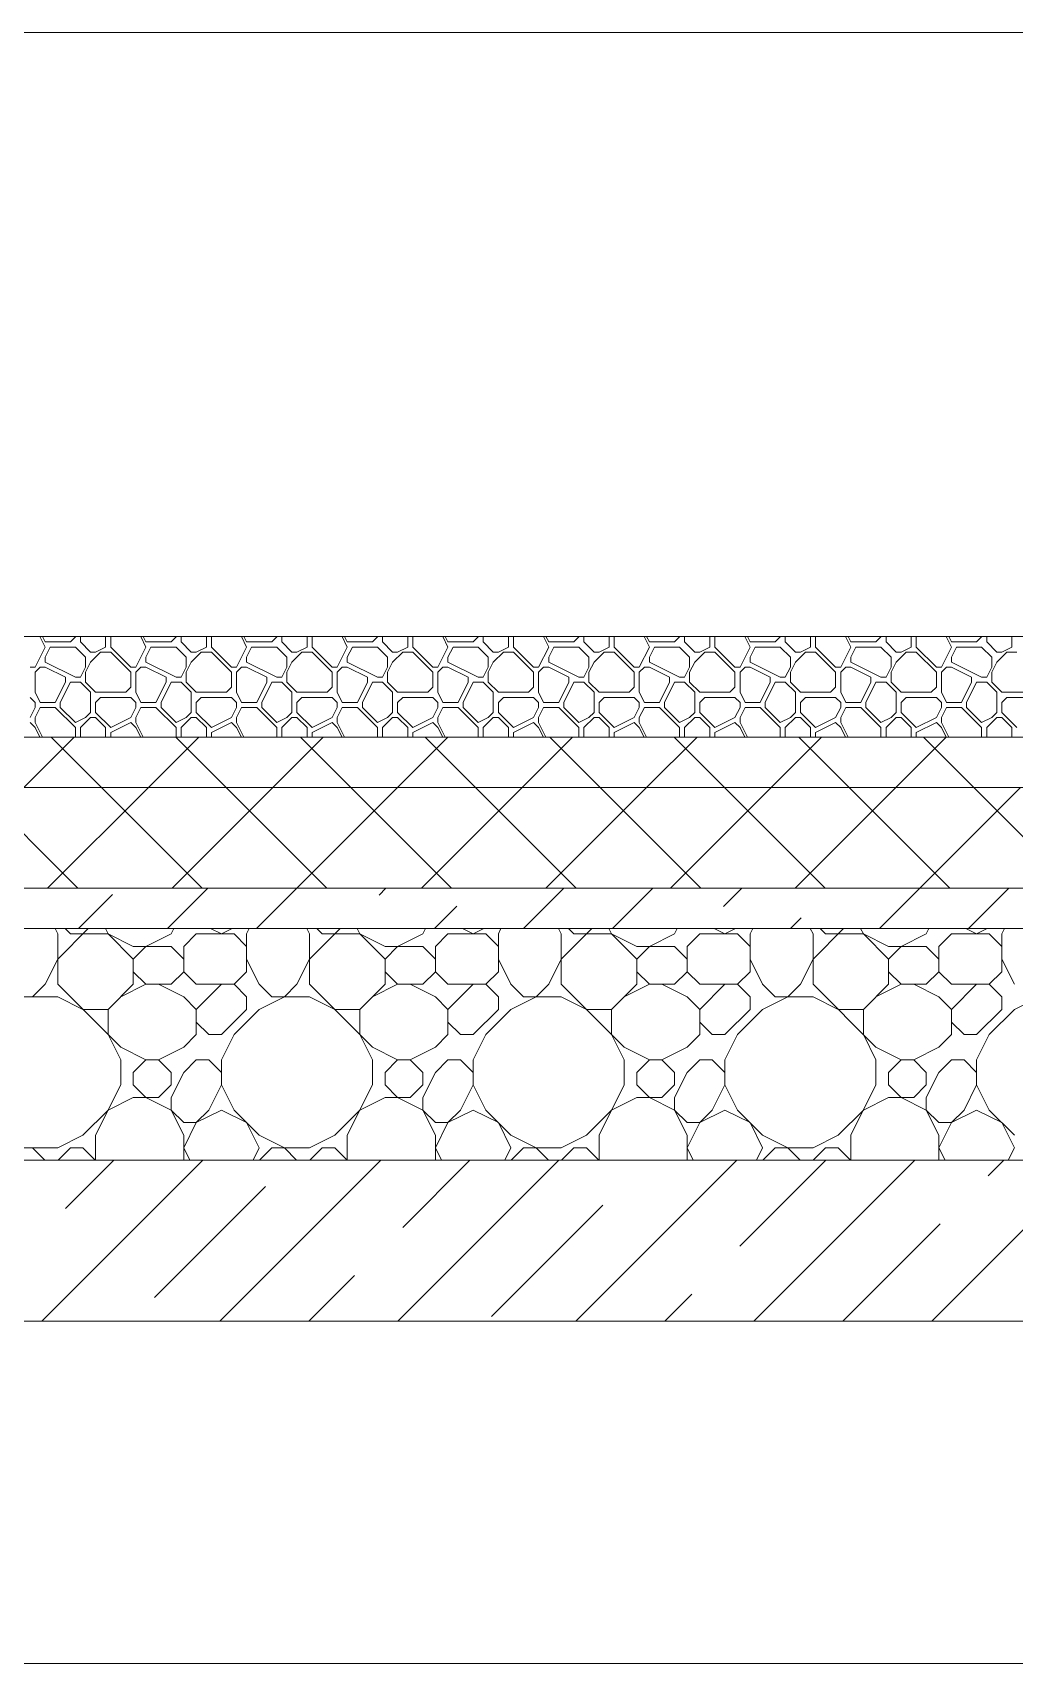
# Model space of a CAD drawing. Header units: millimetres. Extents: x 53645 to 137188, y 78097 to 135533.
# Drawn here: x 70669 to 71644, y 109260 to 110880 of the extents above; entities that cross this region are included whole.
import ezdxf

# ---------------------------------------------------------------- set-up
doc = ezdxf.new("R2010")
doc.units = ezdxf.units.MM
for name, color, linetype, lineweight in [('hatch', 7, 'Continuous', 5), ('mark', 174, 'Continuous', 15), ('Wall2', 5, 'Continuous', 5)]:
    doc.layers.add(name, color=color, linetype=linetype, lineweight=lineweight)

msp = doc.modelspace()

# ---------------------------------------------------------------- linework, layer by layer
at = {"layer": 'hatch', "color": 251, "ltscale": 100}
for points in [[(70682, 110269.6), (70676.8, 110280)], [(70682, 110274.6), (70679.3, 110280)], [(70682, 110274.6), (70707, 110274.6)], [(70707, 110274.6), (70712, 110279.6)], [(70712, 110279.6), (70712, 110280)], [(70717, 110274.6), (70717, 110280)], [(70727, 110264.6), (70717, 110274.6)], [(70742, 110269.6), (70742, 110280)], [(70747, 110269.6), (70747, 110280)], [(70782, 110269.6), (70776.8, 110280)], [(70782, 110274.6), (70779.3, 110280)], [(70782, 110274.6), (70807, 110274.6)], [(70807, 110274.6), (70812, 110279.6)], [(70812, 110279.6), (70812, 110280)], [(70817, 110274.6), (70817, 110280)], [(70827, 110264.6), (70817, 110274.6)], [(70842, 110269.6), (70842, 110280)], [(70847, 110269.6), (70847, 110280)], [(70882, 110269.6), (70876.8, 110280)], [(70882, 110274.6), (70879.3, 110280)], [(70882, 110274.6), (70907, 110274.6)], [(70907, 110274.6), (70912, 110279.6)], [(70912, 110279.6), (70912, 110280)], [(70917, 110274.6), (70917, 110280)], [(70927, 110264.6), (70917, 110274.6)], [(70942, 110269.6), (70942, 110280)], [(70947, 110269.6), (70947, 110280)], [(70982, 110269.6), (70976.8, 110280)], [(70982, 110274.6), (70979.3, 110280)], [(70982, 110274.6), (71007, 110274.6)], [(71007, 110274.6), (71012, 110279.6)], [(71012, 110279.6), (71012, 110280)], [(71017, 110274.6), (71017, 110280)], [(71027, 110264.6), (71017, 110274.6)], [(71042, 110269.6), (71042, 110280)], [(71047, 110269.6), (71047, 110280)], [(71082, 110269.6), (71076.8, 110280)], [(71082, 110274.6), (71079.3, 110280)], [(71082, 110274.6), (71107, 110274.6)], [(71107, 110274.6), (71112, 110279.6)], [(71112, 110279.6), (71112, 110280)], [(71117, 110274.6), (71117, 110280)], [(71127, 110264.6), (71117, 110274.6)], [(71142, 110269.6), (71142, 110280)], [(71147, 110269.6), (71147, 110280)], [(71182, 110269.6), (71176.8, 110280)], [(71182, 110274.6), (71179.3, 110280)], [(71182, 110274.6), (71207, 110274.6)], [(71207, 110274.6), (71212, 110279.6)], [(71212, 110279.6), (71212, 110280)], [(71217, 110274.6), (71217, 110280)], [(71227, 110264.6), (71217, 110274.6)], [(71242, 110269.6), (71242, 110280)], [(71247, 110269.6), (71247, 110280)], [(71282, 110269.6), (71276.8, 110280)], [(71282, 110274.6), (71279.3, 110280)], [(71282, 110274.6), (71307, 110274.6)], [(71307, 110274.6), (71312, 110279.6)], [(71312, 110279.6), (71312, 110280)], [(71317, 110274.6), (71317, 110280)], [(71327, 110264.6), (71317, 110274.6)], [(71342, 110269.6), (71342, 110280)], [(71347, 110269.6), (71347, 110280)], [(71382, 110269.6), (71376.8, 110280)], [(71382, 110274.6), (71379.3, 110280)], [(71382, 110274.6), (71407, 110274.6)], [(71407, 110274.6), (71412, 110279.6)], [(71412, 110279.6), (71412, 110280)], [(71417, 110274.6), (71417, 110280)], [(71427, 110264.6), (71417, 110274.6)], [(71442, 110269.6), (71442, 110280)], [(71447, 110269.6), (71447, 110280)], [(71482, 110269.6), (71476.8, 110280)], [(71482, 110274.6), (71479.3, 110280)], [(71482, 110274.6), (71507, 110274.6)], [(71507, 110274.6), (71512, 110279.6)], [(71512, 110279.6), (71512, 110280)], [(71517, 110274.6), (71517, 110280)], [(71527, 110264.6), (71517, 110274.6)], [(71542, 110269.6), (71542, 110280)], [(71547, 110269.6), (71547, 110280)], [(71582, 110269.6), (71576.8, 110280)], [(71582, 110274.6), (71579.3, 110280)], [(71582, 110274.6), (71607, 110274.6)], [(71607, 110274.6), (71612, 110279.6)], [(71612, 110279.6), (71612, 110280)], [(71617, 110274.6), (71617, 110280)], [(71627, 110264.6), (71617, 110274.6)], [(71642, 110269.6), (71642, 110280)], [(70672, 110249.6), (70682, 110269.6)], [(70682, 110259.6), (70687, 110269.6)], [(70682, 110254.6), (70682, 110259.6)], [(70687, 110269.6), (70712, 110269.6)], [(70722, 110259.6), (70712, 110269.6)], [(70722, 110249.6), (70722, 110259.6)], [(70727, 110264.6), (70732, 110264.6)], [(70727, 110254.6), (70737, 110264.6)], [(70732, 110264.6), (70742, 110269.6)], [(70737, 110264.6), (70747, 110264.6)], [(70767, 110249.6), (70747, 110269.6)], [(70767, 110244.6), (70747, 110264.6)], [(70772, 110249.6), (70782, 110269.6)], [(70782, 110259.6), (70787, 110269.6)], [(70782, 110254.6), (70782, 110259.6)], [(70787, 110269.6), (70812, 110269.6)], [(70822, 110259.6), (70812, 110269.6)], [(70822, 110249.6), (70822, 110259.6)], [(70827, 110264.6), (70832, 110264.6)], [(70827, 110254.6), (70837, 110264.6)], [(70832, 110264.6), (70842, 110269.6)], [(70837, 110264.6), (70847, 110264.6)], [(70867, 110249.6), (70847, 110269.6)], [(70867, 110244.6), (70847, 110264.6)], [(70872, 110249.6), (70882, 110269.6)], [(70882, 110259.6), (70887, 110269.6)], [(70882, 110254.6), (70882, 110259.6)], [(70887, 110269.6), (70912, 110269.6)], [(70922, 110259.6), (70912, 110269.6)], [(70922, 110249.6), (70922, 110259.6)], [(70927, 110264.6), (70932, 110264.6)], [(70927, 110254.6), (70937, 110264.6)], [(70932, 110264.6), (70942, 110269.6)], [(70937, 110264.6), (70947, 110264.6)], [(70967, 110249.6), (70947, 110269.6)], [(70967, 110244.6), (70947, 110264.6)], [(70972, 110249.6), (70982, 110269.6)], [(70982, 110259.6), (70987, 110269.6)], [(70982, 110254.6), (70982, 110259.6)], [(70987, 110269.6), (71012, 110269.6)], [(71022, 110259.6), (71012, 110269.6)], [(71022, 110249.6), (71022, 110259.6)], [(71027, 110264.6), (71032, 110264.6)], [(71027, 110254.6), (71037, 110264.6)], [(71032, 110264.6), (71042, 110269.6)], [(71037, 110264.6), (71047, 110264.6)], [(71067, 110249.6), (71047, 110269.6)], [(71067, 110244.6), (71047, 110264.6)], [(71072, 110249.6), (71082, 110269.6)], [(71082, 110259.6), (71087, 110269.6)], [(71082, 110254.6), (71082, 110259.6)], [(71087, 110269.6), (71112, 110269.6)], [(71122, 110259.6), (71112, 110269.6)], [(71122, 110249.6), (71122, 110259.6)], [(71127, 110264.6), (71132, 110264.6)], [(71127, 110254.6), (71137, 110264.6)], [(71132, 110264.6), (71142, 110269.6)], [(71137, 110264.6), (71147, 110264.6)], [(71167, 110249.6), (71147, 110269.6)], [(71167, 110244.6), (71147, 110264.6)], [(71172, 110249.6), (71182, 110269.6)], [(71182, 110259.6), (71187, 110269.6)], [(71182, 110254.6), (71182, 110259.6)], [(71187, 110269.6), (71212, 110269.6)], [(71222, 110259.6), (71212, 110269.6)], [(71222, 110249.6), (71222, 110259.6)], [(71227, 110264.6), (71232, 110264.6)], [(71227, 110254.6), (71237, 110264.6)], [(71232, 110264.6), (71242, 110269.6)], [(71237, 110264.6), (71247, 110264.6)], [(71267, 110249.6), (71247, 110269.6)], [(71267, 110244.6), (71247, 110264.6)], [(71272, 110249.6), (71282, 110269.6)], [(71282, 110259.6), (71287, 110269.6)], [(71282, 110254.6), (71282, 110259.6)], [(71287, 110269.6), (71312, 110269.6)], [(71322, 110259.6), (71312, 110269.6)], [(71322, 110249.6), (71322, 110259.6)], [(71327, 110264.6), (71332, 110264.6)], [(71327, 110254.6), (71337, 110264.6)], [(71332, 110264.6), (71342, 110269.6)], [(71337, 110264.6), (71347, 110264.6)], [(71367, 110249.6), (71347, 110269.6)], [(71367, 110244.6), (71347, 110264.6)], [(71372, 110249.6), (71382, 110269.6)], [(71382, 110259.6), (71387, 110269.6)], [(71382, 110254.6), (71382, 110259.6)], [(71387, 110269.6), (71412, 110269.6)], [(71422, 110259.6), (71412, 110269.6)], [(71422, 110249.6), (71422, 110259.6)], [(71427, 110264.6), (71432, 110264.6)], [(71427, 110254.6), (71437, 110264.6)], [(71432, 110264.6), (71442, 110269.6)], [(71437, 110264.6), (71447, 110264.6)], [(71467, 110249.6), (71447, 110269.6)], [(71467, 110244.6), (71447, 110264.6)], [(71472, 110249.6), (71482, 110269.6)], [(71482, 110259.6), (71487, 110269.6)], [(71482, 110254.6), (71482, 110259.6)], [(71487, 110269.6), (71512, 110269.6)], [(71522, 110259.6), (71512, 110269.6)], [(71522, 110249.6), (71522, 110259.6)], [(71527, 110264.6), (71532, 110264.6)], [(71527, 110254.6), (71537, 110264.6)], [(71532, 110264.6), (71542, 110269.6)], [(71537, 110264.6), (71547, 110264.6)], [(71567, 110249.6), (71547, 110269.6)], [(71567, 110244.6), (71547, 110264.6)], [(71572, 110249.6), (71582, 110269.6)], [(71582, 110259.6), (71587, 110269.6)], [(71582, 110254.6), (71582, 110259.6)], [(71587, 110269.6), (71612, 110269.6)], [(71622, 110259.6), (71612, 110269.6)], [(71622, 110249.6), (71622, 110259.6)], [(71627, 110264.6), (71632, 110264.6)], [(71627, 110254.6), (71637, 110264.6)], [(71632, 110264.6), (71642, 110269.6)], [(71637, 110264.6), (71647, 110264.6)], [(70667, 110249.6), (70672, 110249.6)], [(70672, 110244.6), (70677, 110249.6)], [(70672, 110224.6), (70672, 110244.6)], [(70677, 110249.6), (70682, 110249.6)], [(70712, 110239.6), (70682, 110254.6)], [(70702, 110239.6), (70682, 110249.6)], [(70717, 110239.6), (70722, 110249.6)], [(70717, 110239.6), (70722, 110249.6)], [(70722, 110244.6), (70727, 110254.6)], [(70722, 110234.6), (70722, 110244.6)], [(70767, 110249.6), (70772, 110249.6)], [(70767, 110229.6), (70767, 110244.6)], [(70772, 110244.6), (70777, 110249.6)], [(70772, 110224.6), (70772, 110244.6)], [(70777, 110249.6), (70782, 110249.6)], [(70812, 110239.6), (70782, 110254.6)], [(70802, 110239.6), (70782, 110249.6)], [(70817, 110239.6), (70822, 110249.6)], [(70817, 110239.6), (70822, 110249.6)], [(70822, 110244.6), (70827, 110254.6)], [(70822, 110234.6), (70822, 110244.6)], [(70867, 110249.6), (70872, 110249.6)], [(70867, 110229.6), (70867, 110244.6)], [(70872, 110244.6), (70877, 110249.6)], [(70872, 110224.6), (70872, 110244.6)], [(70877, 110249.6), (70882, 110249.6)], [(70912, 110239.6), (70882, 110254.6)], [(70902, 110239.6), (70882, 110249.6)], [(70917, 110239.6), (70922, 110249.6)], [(70917, 110239.6), (70922, 110249.6)], [(70922, 110244.6), (70927, 110254.6)], [(70922, 110234.6), (70922, 110244.6)], [(70967, 110249.6), (70972, 110249.6)], [(70967, 110229.6), (70967, 110244.6)], [(70972, 110244.6), (70977, 110249.6)], [(70972, 110224.6), (70972, 110244.6)], [(70977, 110249.6), (70982, 110249.6)], [(71012, 110239.6), (70982, 110254.6)], [(71002, 110239.6), (70982, 110249.6)], [(71017, 110239.6), (71022, 110249.6)], [(71017, 110239.6), (71022, 110249.6)], [(71022, 110244.6), (71027, 110254.6)], [(71022, 110234.6), (71022, 110244.6)], [(71067, 110249.6), (71072, 110249.6)], [(71067, 110229.6), (71067, 110244.6)], [(71072, 110244.6), (71077, 110249.6)], [(71072, 110224.6), (71072, 110244.6)], [(71077, 110249.6), (71082, 110249.6)], [(71112, 110239.6), (71082, 110254.6)], [(71102, 110239.6), (71082, 110249.6)], [(71117, 110239.6), (71122, 110249.6)], [(71117, 110239.6), (71122, 110249.6)], [(71122, 110244.6), (71127, 110254.6)], [(71122, 110234.6), (71122, 110244.6)], [(71167, 110249.6), (71172, 110249.6)], [(71167, 110229.6), (71167, 110244.6)], [(71172, 110244.6), (71177, 110249.6)], [(71172, 110224.6), (71172, 110244.6)], [(71177, 110249.6), (71182, 110249.6)], [(71212, 110239.6), (71182, 110254.6)], [(71202, 110239.6), (71182, 110249.6)], [(71217, 110239.6), (71222, 110249.6)], [(71217, 110239.6), (71222, 110249.6)], [(71222, 110244.6), (71227, 110254.6)], [(71222, 110234.6), (71222, 110244.6)], [(71267, 110249.6), (71272, 110249.6)], [(71267, 110229.6), (71267, 110244.6)], [(71272, 110244.6), (71277, 110249.6)], [(71272, 110224.6), (71272, 110244.6)], [(71277, 110249.6), (71282, 110249.6)], [(71312, 110239.6), (71282, 110254.6)], [(71302, 110239.6), (71282, 110249.6)], [(71317, 110239.6), (71322, 110249.6)], [(71317, 110239.6), (71322, 110249.6)], [(71322, 110244.6), (71327, 110254.6)], [(71322, 110234.6), (71322, 110244.6)], [(71367, 110249.6), (71372, 110249.6)], [(71367, 110229.6), (71367, 110244.6)], [(71372, 110244.6), (71377, 110249.6)], [(71372, 110224.6), (71372, 110244.6)], [(71377, 110249.6), (71382, 110249.6)], [(71412, 110239.6), (71382, 110254.6)], [(71402, 110239.6), (71382, 110249.6)], [(71417, 110239.6), (71422, 110249.6)], [(71417, 110239.6), (71422, 110249.6)], [(71422, 110244.6), (71427, 110254.6)], [(71422, 110234.6), (71422, 110244.6)], [(71467, 110249.6), (71472, 110249.6)], [(71467, 110229.6), (71467, 110244.6)], [(71472, 110244.6), (71477, 110249.6)], [(71472, 110224.6), (71472, 110244.6)], [(71477, 110249.6), (71482, 110249.6)], [(71512, 110239.6), (71482, 110254.6)], [(71502, 110239.6), (71482, 110249.6)], [(71517, 110239.6), (71522, 110249.6)], [(71517, 110239.6), (71522, 110249.6)], [(71522, 110244.6), (71527, 110254.6)], [(71522, 110234.6), (71522, 110244.6)], [(71567, 110249.6), (71572, 110249.6)], [(71567, 110229.6), (71567, 110244.6)], [(71572, 110244.6), (71577, 110249.6)], [(71572, 110224.6), (71572, 110244.6)], [(71577, 110249.6), (71582, 110249.6)], [(71612, 110239.6), (71582, 110254.6)], [(71602, 110239.6), (71582, 110249.6)], [(71617, 110239.6), (71622, 110249.6)], [(71617, 110239.6), (71622, 110249.6)], [(71622, 110244.6), (71627, 110254.6)], [(71622, 110234.6), (71622, 110244.6)], [(70692, 110214.6), (70702, 110234.6)], [(70697, 110214.6), (70707, 110234.6)], [(70702, 110234.6), (70702, 110239.6)], [(70707, 110234.6), (70717, 110234.6)], [(70712, 110239.6), (70717, 110239.6)], [(70727, 110224.6), (70717, 110234.6)], [(70732, 110224.6), (70722, 110234.6)], [(70762, 110224.6), (70767, 110229.6)], [(70792, 110214.6), (70802, 110234.6)], [(70797, 110214.6), (70807, 110234.6)], [(70802, 110234.6), (70802, 110239.6)], [(70807, 110234.6), (70817, 110234.6)], [(70812, 110239.6), (70817, 110239.6)], [(70827, 110224.6), (70817, 110234.6)], [(70832, 110224.6), (70822, 110234.6)], [(70862, 110224.6), (70867, 110229.6)], [(70892, 110214.6), (70902, 110234.6)], [(70897, 110214.6), (70907, 110234.6)], [(70902, 110234.6), (70902, 110239.6)], [(70907, 110234.6), (70917, 110234.6)], [(70912, 110239.6), (70917, 110239.6)], [(70927, 110224.6), (70917, 110234.6)], [(70932, 110224.6), (70922, 110234.6)], [(70962, 110224.6), (70967, 110229.6)], [(70992, 110214.6), (71002, 110234.6)], [(70997, 110214.6), (71007, 110234.6)], [(71002, 110234.6), (71002, 110239.6)], [(71007, 110234.6), (71017, 110234.6)], [(71012, 110239.6), (71017, 110239.6)], [(71027, 110224.6), (71017, 110234.6)], [(71032, 110224.6), (71022, 110234.6)], [(71062, 110224.6), (71067, 110229.6)], [(71092, 110214.6), (71102, 110234.6)], [(71097, 110214.6), (71107, 110234.6)], [(71102, 110234.6), (71102, 110239.6)], [(71107, 110234.6), (71117, 110234.6)], [(71112, 110239.6), (71117, 110239.6)], [(71127, 110224.6), (71117, 110234.6)], [(71132, 110224.6), (71122, 110234.6)], [(71162, 110224.6), (71167, 110229.6)], [(71192, 110214.6), (71202, 110234.6)], [(71197, 110214.6), (71207, 110234.6)], [(71202, 110234.6), (71202, 110239.6)], [(71207, 110234.6), (71217, 110234.6)], [(71212, 110239.6), (71217, 110239.6)], [(71227, 110224.6), (71217, 110234.6)], [(71232, 110224.6), (71222, 110234.6)], [(71262, 110224.6), (71267, 110229.6)], [(71292, 110214.6), (71302, 110234.6)], [(71297, 110214.6), (71307, 110234.6)], [(71302, 110234.6), (71302, 110239.6)], [(71307, 110234.6), (71317, 110234.6)], [(71312, 110239.6), (71317, 110239.6)], [(71327, 110224.6), (71317, 110234.6)], [(71332, 110224.6), (71322, 110234.6)], [(71362, 110224.6), (71367, 110229.6)], [(71392, 110214.6), (71402, 110234.6)], [(71397, 110214.6), (71407, 110234.6)], [(71402, 110234.6), (71402, 110239.6)], [(71407, 110234.6), (71417, 110234.6)], [(71412, 110239.6), (71417, 110239.6)], [(71427, 110224.6), (71417, 110234.6)], [(71432, 110224.6), (71422, 110234.6)], [(71462, 110224.6), (71467, 110229.6)], [(71492, 110214.6), (71502, 110234.6)], [(71497, 110214.6), (71507, 110234.6)], [(71502, 110234.6), (71502, 110239.6)], [(71507, 110234.6), (71517, 110234.6)], [(71512, 110239.6), (71517, 110239.6)], [(71527, 110224.6), (71517, 110234.6)], [(71532, 110224.6), (71522, 110234.6)], [(71562, 110224.6), (71567, 110229.6)], [(71592, 110214.6), (71602, 110234.6)], [(71597, 110214.6), (71607, 110234.6)], [(71602, 110234.6), (71602, 110239.6)], [(71607, 110234.6), (71617, 110234.6)], [(71612, 110239.6), (71617, 110239.6)], [(71627, 110224.6), (71617, 110234.6)], [(71632, 110224.6), (71622, 110234.6)], [(70672, 110214.6), (70667, 110219.6)], [(70667, 110199.6), (70672, 110209.6)], [(70677, 110214.6), (70672, 110224.6)], [(70672, 110209.6), (70672, 110214.6)], [(70672, 110199.6), (70677, 110209.6)], [(70677, 110214.6), (70692, 110214.6)], [(70677, 110209.6), (70692, 110209.6)], [(70712, 110189.6), (70692, 110209.6)], [(70697, 110209.6), (70697, 110214.6)], [(70712, 110194.6), (70697, 110209.6)], [(70727, 110204.6), (70727, 110224.6)], [(70732, 110224.6), (70762, 110224.6)], [(70732, 110214.6), (70737, 110219.6)], [(70732, 110204.6), (70732, 110214.6)], [(70737, 110219.6), (70767, 110219.6)], [(70772, 110214.6), (70767, 110219.6)], [(70767, 110199.6), (70772, 110209.6)], [(70777, 110214.6), (70772, 110224.6)], [(70772, 110209.6), (70772, 110214.6)], [(70772, 110199.6), (70777, 110209.6)], [(70777, 110214.6), (70792, 110214.6)], [(70777, 110209.6), (70792, 110209.6)], [(70812, 110189.6), (70792, 110209.6)], [(70797, 110209.6), (70797, 110214.6)], [(70812, 110194.6), (70797, 110209.6)], [(70827, 110204.6), (70827, 110224.6)], [(70832, 110224.6), (70862, 110224.6)], [(70832, 110214.6), (70837, 110219.6)], [(70832, 110204.6), (70832, 110214.6)], [(70837, 110219.6), (70867, 110219.6)], [(70872, 110214.6), (70867, 110219.6)], [(70867, 110199.6), (70872, 110209.6)], [(70877, 110214.6), (70872, 110224.6)], [(70872, 110209.6), (70872, 110214.6)], [(70872, 110199.6), (70877, 110209.6)], [(70877, 110214.6), (70892, 110214.6)], [(70877, 110209.6), (70892, 110209.6)], [(70912, 110189.6), (70892, 110209.6)], [(70897, 110209.6), (70897, 110214.6)], [(70912, 110194.6), (70897, 110209.6)], [(70927, 110204.6), (70927, 110224.6)], [(70932, 110224.6), (70962, 110224.6)], [(70932, 110214.6), (70937, 110219.6)], [(70932, 110204.6), (70932, 110214.6)], [(70937, 110219.6), (70967, 110219.6)], [(70972, 110214.6), (70967, 110219.6)], [(70967, 110199.6), (70972, 110209.6)], [(70977, 110214.6), (70972, 110224.6)], [(70972, 110209.6), (70972, 110214.6)], [(70972, 110199.6), (70977, 110209.6)], [(70977, 110214.6), (70992, 110214.6)], [(70977, 110209.6), (70992, 110209.6)], [(71012, 110189.6), (70992, 110209.6)], [(70997, 110209.6), (70997, 110214.6)], [(71012, 110194.6), (70997, 110209.6)], [(71027, 110204.6), (71027, 110224.6)], [(71032, 110224.6), (71062, 110224.6)], [(71032, 110214.6), (71037, 110219.6)], [(71032, 110204.6), (71032, 110214.6)], [(71037, 110219.6), (71067, 110219.6)], [(71072, 110214.6), (71067, 110219.6)], [(71067, 110199.6), (71072, 110209.6)], [(71077, 110214.6), (71072, 110224.6)], [(71072, 110209.6), (71072, 110214.6)], [(71072, 110199.6), (71077, 110209.6)], [(71077, 110214.6), (71092, 110214.6)], [(71077, 110209.6), (71092, 110209.6)], [(71112, 110189.6), (71092, 110209.6)], [(71097, 110209.6), (71097, 110214.6)], [(71112, 110194.6), (71097, 110209.6)], [(71127, 110204.6), (71127, 110224.6)], [(71132, 110224.6), (71162, 110224.6)], [(71132, 110214.6), (71137, 110219.6)], [(71132, 110204.6), (71132, 110214.6)], [(71137, 110219.6), (71167, 110219.6)], [(71172, 110214.6), (71167, 110219.6)], [(71167, 110199.6), (71172, 110209.6)], [(71177, 110214.6), (71172, 110224.6)], [(71172, 110209.6), (71172, 110214.6)], [(71172, 110199.6), (71177, 110209.6)], [(71177, 110214.6), (71192, 110214.6)], [(71177, 110209.6), (71192, 110209.6)], [(71212, 110189.6), (71192, 110209.6)], [(71197, 110209.6), (71197, 110214.6)], [(71212, 110194.6), (71197, 110209.6)], [(71227, 110204.6), (71227, 110224.6)], [(71232, 110224.6), (71262, 110224.6)], [(71232, 110214.6), (71237, 110219.6)], [(71232, 110204.6), (71232, 110214.6)], [(71237, 110219.6), (71267, 110219.6)], [(71272, 110214.6), (71267, 110219.6)], [(71267, 110199.6), (71272, 110209.6)], [(71277, 110214.6), (71272, 110224.6)], [(71272, 110209.6), (71272, 110214.6)], [(71272, 110199.6), (71277, 110209.6)], [(71277, 110214.6), (71292, 110214.6)], [(71277, 110209.6), (71292, 110209.6)], [(71312, 110189.6), (71292, 110209.6)], [(71297, 110209.6), (71297, 110214.6)], [(71312, 110194.6), (71297, 110209.6)], [(71327, 110204.6), (71327, 110224.6)], [(71332, 110224.6), (71362, 110224.6)], [(71332, 110214.6), (71337, 110219.6)], [(71332, 110204.6), (71332, 110214.6)], [(71337, 110219.6), (71367, 110219.6)], [(71372, 110214.6), (71367, 110219.6)], [(71367, 110199.6), (71372, 110209.6)], [(71377, 110214.6), (71372, 110224.6)], [(71372, 110209.6), (71372, 110214.6)], [(71372, 110199.6), (71377, 110209.6)], [(71377, 110214.6), (71392, 110214.6)], [(71377, 110209.6), (71392, 110209.6)], [(71412, 110189.6), (71392, 110209.6)], [(71397, 110209.6), (71397, 110214.6)], [(71412, 110194.6), (71397, 110209.6)], [(71427, 110204.6), (71427, 110224.6)], [(71432, 110224.6), (71462, 110224.6)], [(71432, 110214.6), (71437, 110219.6)], [(71432, 110204.6), (71432, 110214.6)], [(71437, 110219.6), (71467, 110219.6)], [(71472, 110214.6), (71467, 110219.6)], [(71467, 110199.6), (71472, 110209.6)], [(71477, 110214.6), (71472, 110224.6)], [(71472, 110209.6), (71472, 110214.6)], [(71472, 110199.6), (71477, 110209.6)], [(71477, 110214.6), (71492, 110214.6)], [(71477, 110209.6), (71492, 110209.6)], [(71512, 110189.6), (71492, 110209.6)], [(71497, 110209.6), (71497, 110214.6)], [(71512, 110194.6), (71497, 110209.6)], [(71527, 110204.6), (71527, 110224.6)], [(71532, 110224.6), (71562, 110224.6)], [(71532, 110214.6), (71537, 110219.6)], [(71532, 110204.6), (71532, 110214.6)], [(71537, 110219.6), (71567, 110219.6)], [(71572, 110214.6), (71567, 110219.6)], [(71567, 110199.6), (71572, 110209.6)], [(71577, 110214.6), (71572, 110224.6)], [(71572, 110209.6), (71572, 110214.6)], [(71572, 110199.6), (71577, 110209.6)], [(71577, 110214.6), (71592, 110214.6)], [(71577, 110209.6), (71592, 110209.6)], [(71612, 110189.6), (71592, 110209.6)], [(71597, 110209.6), (71597, 110214.6)], [(71612, 110194.6), (71597, 110209.6)], [(71627, 110204.6), (71627, 110224.6)], [(71632, 110224.6), (71662, 110224.6)], [(71632, 110214.6), (71637, 110219.6)], [(71632, 110204.6), (71632, 110214.6)], [(71637, 110219.6), (71667, 110219.6)], [(70672, 110189.6), (70667, 110194.6)], [(70672, 110194.6), (70672, 110199.6)], [(70679.3, 110180), (70672, 110194.6)], [(70712, 110194.6), (70722, 110199.6)], [(70717, 110189.6), (70727, 110199.6)], [(70722, 110199.6), (70727, 110204.6)], [(70727, 110199.6), (70732, 110199.6)], [(70747, 110189.6), (70732, 110204.6)], [(70742, 110189.6), (70732, 110199.6)], [(70747, 110189.6), (70767, 110199.6)], [(70747, 110184.6), (70767, 110194.6)], [(70772, 110189.6), (70767, 110194.6)], [(70772, 110194.6), (70772, 110199.6)], [(70779.3, 110180), (70772, 110194.6)], [(70812, 110194.6), (70822, 110199.6)], [(70817, 110189.6), (70827, 110199.6)], [(70822, 110199.6), (70827, 110204.6)], [(70827, 110199.6), (70832, 110199.6)], [(70847, 110189.6), (70832, 110204.6)], [(70842, 110189.6), (70832, 110199.6)], [(70847, 110189.6), (70867, 110199.6)], [(70847, 110184.6), (70867, 110194.6)], [(70872, 110189.6), (70867, 110194.6)], [(70872, 110194.6), (70872, 110199.6)], [(70879.3, 110180), (70872, 110194.6)], [(70912, 110194.6), (70922, 110199.6)], [(70917, 110189.6), (70927, 110199.6)], [(70922, 110199.6), (70927, 110204.6)], [(70927, 110199.6), (70932, 110199.6)], [(70947, 110189.6), (70932, 110204.6)], [(70942, 110189.6), (70932, 110199.6)], [(70947, 110189.6), (70967, 110199.6)], [(70947, 110184.6), (70967, 110194.6)], [(70972, 110189.6), (70967, 110194.6)], [(70972, 110194.6), (70972, 110199.6)], [(70979.3, 110180), (70972, 110194.6)], [(71012, 110194.6), (71022, 110199.6)], [(71017, 110189.6), (71027, 110199.6)], [(71022, 110199.6), (71027, 110204.6)], [(71027, 110199.6), (71032, 110199.6)], [(71047, 110189.6), (71032, 110204.6)], [(71042, 110189.6), (71032, 110199.6)], [(71047, 110189.6), (71067, 110199.6)], [(71047, 110184.6), (71067, 110194.6)], [(71072, 110189.6), (71067, 110194.6)], [(71072, 110194.6), (71072, 110199.6)], [(71079.3, 110180), (71072, 110194.6)], [(71112, 110194.6), (71122, 110199.6)], [(71117, 110189.6), (71127, 110199.6)], [(71122, 110199.6), (71127, 110204.6)], [(71127, 110199.6), (71132, 110199.6)], [(71147, 110189.6), (71132, 110204.6)], [(71142, 110189.6), (71132, 110199.6)], [(71147, 110189.6), (71167, 110199.6)], [(71147, 110184.6), (71167, 110194.6)], [(71172, 110189.6), (71167, 110194.6)], [(71172, 110194.6), (71172, 110199.6)], [(71179.3, 110180), (71172, 110194.6)], [(71212, 110194.6), (71222, 110199.6)], [(71217, 110189.6), (71227, 110199.6)], [(71222, 110199.6), (71227, 110204.6)], [(71227, 110199.6), (71232, 110199.6)], [(71247, 110189.6), (71232, 110204.6)], [(71242, 110189.6), (71232, 110199.6)], [(71247, 110189.6), (71267, 110199.6)], [(71247, 110184.6), (71267, 110194.6)], [(71272, 110189.6), (71267, 110194.6)], [(71272, 110194.6), (71272, 110199.6)], [(71279.3, 110180), (71272, 110194.6)], [(71312, 110194.6), (71322, 110199.6)], [(71317, 110189.6), (71327, 110199.6)], [(71322, 110199.6), (71327, 110204.6)], [(71327, 110199.6), (71332, 110199.6)], [(71347, 110189.6), (71332, 110204.6)], [(71342, 110189.6), (71332, 110199.6)], [(71347, 110189.6), (71367, 110199.6)], [(71347, 110184.6), (71367, 110194.6)], [(71372, 110189.6), (71367, 110194.6)], [(71372, 110194.6), (71372, 110199.6)], [(71379.3, 110180), (71372, 110194.6)], [(71412, 110194.6), (71422, 110199.6)], [(71417, 110189.6), (71427, 110199.6)], [(71422, 110199.6), (71427, 110204.6)], [(71427, 110199.6), (71432, 110199.6)], [(71447, 110189.6), (71432, 110204.6)], [(71442, 110189.6), (71432, 110199.6)], [(71447, 110189.6), (71467, 110199.6)], [(71447, 110184.6), (71467, 110194.6)], [(71472, 110189.6), (71467, 110194.6)], [(71472, 110194.6), (71472, 110199.6)], [(71479.3, 110180), (71472, 110194.6)], [(71512, 110194.6), (71522, 110199.6)], [(71517, 110189.6), (71527, 110199.6)], [(71522, 110199.6), (71527, 110204.6)], [(71527, 110199.6), (71532, 110199.6)], [(71547, 110189.6), (71532, 110204.6)], [(71542, 110189.6), (71532, 110199.6)], [(71547, 110189.6), (71567, 110199.6)], [(71547, 110184.6), (71567, 110194.6)], [(71572, 110189.6), (71567, 110194.6)], [(71572, 110194.6), (71572, 110199.6)], [(71579.3, 110180), (71572, 110194.6)], [(71612, 110194.6), (71622, 110199.6)], [(71617, 110189.6), (71627, 110199.6)], [(71622, 110199.6), (71627, 110204.6)], [(71627, 110199.6), (71632, 110199.6)], [(71647, 110189.6), (71632, 110204.6)], [(71642, 110189.6), (71632, 110199.6)], [(74636.5, 110180), (61406.4, 110180)], [(61406.4, 110180), (74636.5, 110180)], [(70660.6, 110130), (70710.6, 110180)], [(70676.8, 110180), (70672, 110189.6)], [(70738, 110130), (70688, 110180)], [(70712, 110180), (70712, 110189.6)], [(70717, 110180), (70717, 110189.6)], [(70742, 110180), (70742, 110189.6)], [(70747, 110180), (70747, 110184.6)], [(70776.8, 110180), (70772, 110189.6)], [(70784.4, 110130), (70834.4, 110180)], [(70861.7, 110130), (70811.7, 110180)], [(70812, 110180), (70812, 110189.6)], [(70817, 110180), (70817, 110189.6)], [(70842, 110180), (70842, 110189.6)], [(70847, 110180), (70847, 110184.6)], [(70876.8, 110180), (70872, 110189.6)], [(70908.1, 110130), (70958.1, 110180)], [(70912, 110180), (70912, 110189.6)], [(70917, 110180), (70917, 110189.6)], [(70985.5, 110130), (70935.5, 110180)], [(70942, 110180), (70942, 110189.6)], [(70947, 110180), (70947, 110184.6)], [(70976.8, 110180), (70972, 110189.6)], [(71012, 110180), (71012, 110189.6)], [(71017, 110180), (71017, 110189.6)], [(71031.9, 110130), (71081.9, 110180)], [(71042, 110180), (71042, 110189.6)], [(71047, 110180), (71047, 110184.6)], [(71109.2, 110130), (71059.2, 110180)], [(71076.8, 110180), (71072, 110189.6)], [(71112, 110180), (71112, 110189.6)], [(71117, 110180), (71117, 110189.6)], [(71142, 110180), (71142, 110189.6)], [(71147, 110180), (71147, 110184.6)], [(71155.6, 110130), (71205.6, 110180)], [(71176.8, 110180), (71172, 110189.6)], [(71233, 110130), (71183, 110180)], [(71212, 110180), (71212, 110189.6)], [(71217, 110180), (71217, 110189.6)], [(71242, 110180), (71242, 110189.6)], [(71247, 110180), (71247, 110184.6)], [(71276.8, 110180), (71272, 110189.6)], [(71279.3, 110130), (71329.3, 110180)], [(71356.7, 110130), (71306.7, 110180)], [(71312, 110180), (71312, 110189.6)], [(71317, 110180), (71317, 110189.6)], [(71342, 110180), (71342, 110189.6)], [(71347, 110180), (71347, 110184.6)], [(71376.8, 110180), (71372, 110189.6)], [(71403.1, 110130), (71453.1, 110180)], [(71412, 110180), (71412, 110189.6)], [(71417, 110180), (71417, 110189.6)], [(71480.5, 110130), (71430.5, 110180)], [(71442, 110180), (71442, 110189.6)], [(71447, 110180), (71447, 110184.6)], [(71476.8, 110180), (71472, 110189.6)], [(71512, 110180), (71512, 110189.6)], [(71517, 110180), (71517, 110189.6)], [(71526.8, 110130), (71576.8, 110180)], [(71542, 110180), (71542, 110189.6)], [(71547, 110180), (71547, 110184.6)], [(71604.2, 110130), (71554.2, 110180)], [(71576.8, 110180), (71572, 110189.6)], [(71612, 110180), (71612, 110189.6)], [(71617, 110180), (71617, 110189.6)], [(71642, 110180), (71642, 110189.6)], [(74636.5, 110130), (61406.4, 110130)], [(61406.4, 110130), (74636.5, 110130)], [(70714.3, 110030), (70614.3, 110130)], [(70684.4, 110030), (70784.4, 110130)], [(70838, 110030), (70738, 110130)], [(70808.1, 110030), (70908.1, 110130)], [(70961.7, 110030), (70861.7, 110130)], [(70931.9, 110030), (71031.9, 110130)], [(71085.5, 110030), (70985.5, 110130)], [(71055.6, 110030), (71155.6, 110130)], [(71209.2, 110030), (71109.2, 110130)], [(71179.3, 110030), (71279.3, 110130)], [(71333, 110030), (71233, 110130)], [(71303.1, 110030), (71403.1, 110130)], [(71456.7, 110030), (71356.7, 110130)], [(71426.8, 110030), (71526.8, 110130)], [(71580.5, 110030), (71480.5, 110130)], [(71550.6, 110030), (71650.6, 110130)], [(71704.2, 110030), (71604.2, 110130)], [(74636.5, 110030), (61406.4, 110030)], [(61406.4, 110030), (74636.5, 110030)], [(70715.1, 109990), (70748.8, 110023.7)], [(70803.5, 109990), (70843.5, 110030)], [(70891.9, 109990), (70931.9, 110030)], [(71013.5, 110023.2), (71020.2, 110030)], [(71157, 109990), (71197, 110030)], [(71245.4, 109990), (71285.4, 110030)], [(71355.6, 110011.7), (71373.8, 110030)], [(71510.6, 109990), (71550.6, 110030)], [(71599, 109990), (71639, 110030)], [(71068.6, 109990), (71090.9, 110012.2)], [(71422.2, 109990), (71432.9, 110000.7)], [(74636.5, 109990), (61406.4, 109990)], [(61406.4, 109990), (74636.5, 109990)], [(70694.5, 109984.6), (70691.8, 109990)], [(70694.5, 109959.6), (70724.8, 109990)], [(70694.5, 109934.6), (70694.5, 109984.6)], [(70707, 109984.6), (70701.7, 109990)], [(70707, 109984.6), (70744.5, 109984.6)], [(70744.5, 109984.6), (70741.8, 109990)], [(70769.5, 109959.6), (70744.5, 109984.6)], [(70769.5, 109972.1), (70744.5, 109984.6)], [(70782, 109972.1), (70807, 109984.6)], [(70807, 109984.6), (70809.6, 109990)], [(70819.5, 109972.1), (70832, 109984.6)], [(70832, 109984.6), (70869.5, 109984.6)], [(70857, 109984.6), (70846.3, 109990)], [(70857, 109984.6), (70867.6, 109990)], [(70882, 109972.1), (70869.5, 109984.6)], [(70882, 109984.6), (70884.6, 109990)], [(70882, 109947.1), (70882, 109984.6)], [(70944.5, 109984.6), (70941.8, 109990)], [(70944.5, 109959.6), (70974.8, 109990)], [(70944.5, 109934.6), (70944.5, 109984.6)], [(70957, 109984.6), (70951.7, 109990)], [(70957, 109984.6), (70994.5, 109984.6)], [(70994.5, 109984.6), (70991.8, 109990)], [(71019.5, 109959.6), (70994.5, 109984.6)], [(71019.5, 109972.1), (70994.5, 109984.6)], [(71032, 109972.1), (71057, 109984.6)], [(71057, 109984.6), (71059.6, 109990)], [(71069.5, 109972.1), (71082, 109984.6)], [(71082, 109984.6), (71119.5, 109984.6)], [(71107, 109984.6), (71096.3, 109990)], [(71107, 109984.6), (71117.6, 109990)], [(71132, 109972.1), (71119.5, 109984.6)], [(71132, 109984.6), (71134.6, 109990)], [(71132, 109947.1), (71132, 109984.6)], [(71194.5, 109984.6), (71191.8, 109990)], [(71194.5, 109959.6), (71224.8, 109990)], [(71194.5, 109934.6), (71194.5, 109984.6)], [(71207, 109984.6), (71201.7, 109990)], [(71207, 109984.6), (71244.5, 109984.6)], [(71244.5, 109984.6), (71241.8, 109990)], [(71269.5, 109959.6), (71244.5, 109984.6)], [(71269.5, 109972.1), (71244.5, 109984.6)], [(71282, 109972.1), (71307, 109984.6)], [(71307, 109984.6), (71309.6, 109990)], [(71319.5, 109972.1), (71332, 109984.6)], [(71332, 109984.6), (71369.5, 109984.6)], [(71357, 109984.6), (71346.3, 109990)], [(71357, 109984.6), (71367.6, 109990)], [(71382, 109972.1), (71369.5, 109984.6)], [(71382, 109984.6), (71384.6, 109990)], [(71382, 109947.1), (71382, 109984.6)], [(71444.5, 109984.6), (71441.8, 109990)], [(71444.5, 109959.6), (71474.8, 109990)], [(71444.5, 109934.6), (71444.5, 109984.6)], [(71457, 109984.6), (71451.7, 109990)], [(71457, 109984.6), (71494.5, 109984.6)], [(71494.5, 109984.6), (71491.8, 109990)], [(71519.5, 109959.6), (71494.5, 109984.6)], [(71519.5, 109972.1), (71494.5, 109984.6)], [(71532, 109972.1), (71557, 109984.6)], [(71557, 109984.6), (71559.6, 109990)], [(71569.5, 109972.1), (71582, 109984.6)], [(71582, 109984.6), (71619.5, 109984.6)], [(71607, 109984.6), (71596.3, 109990)], [(71607, 109984.6), (71617.6, 109990)], [(71632, 109972.1), (71619.5, 109984.6)], [(71632, 109984.6), (71634.6, 109990)], [(71632, 109947.1), (71632, 109984.6)], [(70769.5, 109972.1), (70807, 109972.1)], [(70769.5, 109959.6), (70782, 109972.1)], [(70819.5, 109959.6), (70807, 109972.1)], [(70819.5, 109947.1), (70819.5, 109972.1)], [(71019.5, 109972.1), (71057, 109972.1)], [(71019.5, 109959.6), (71032, 109972.1)], [(71069.5, 109959.6), (71057, 109972.1)], [(71069.5, 109947.1), (71069.5, 109972.1)], [(71269.5, 109972.1), (71307, 109972.1)], [(71269.5, 109959.6), (71282, 109972.1)], [(71319.5, 109959.6), (71307, 109972.1)], [(71319.5, 109947.1), (71319.5, 109972.1)], [(71519.5, 109972.1), (71557, 109972.1)], [(71519.5, 109959.6), (71532, 109972.1)], [(71569.5, 109959.6), (71557, 109972.1)], [(71569.5, 109947.1), (71569.5, 109972.1)], [(70682, 109934.6), (70694.5, 109959.6)], [(70769.5, 109934.6), (70769.5, 109959.6)], [(70894.5, 109934.6), (70882, 109959.6)], [(70932, 109934.6), (70944.5, 109959.6)], [(71019.5, 109934.6), (71019.5, 109959.6)], [(71144.5, 109934.6), (71132, 109959.6)], [(71182, 109934.6), (71194.5, 109959.6)], [(71269.5, 109934.6), (71269.5, 109959.6)], [(71394.5, 109934.6), (71382, 109959.6)], [(71432, 109934.6), (71444.5, 109959.6)], [(71519.5, 109934.6), (71519.5, 109959.6)], [(71644.5, 109934.6), (71632, 109959.6)], [(70669.5, 109922.1), (70682, 109934.6)], [(70757, 109872.1), (70694.5, 109934.6)], [(70744.5, 109909.6), (70769.5, 109934.6)], [(70757, 109922.1), (70782, 109934.6)], [(70782, 109934.6), (70769.5, 109947.1)], [(70782, 109934.6), (70807, 109934.6)], [(70819.5, 109922.1), (70794.5, 109934.6)], [(70807, 109934.6), (70819.5, 109947.1)], [(70832, 109934.6), (70819.5, 109947.1)], [(70832, 109934.6), (70869.5, 109934.6)], [(70832, 109909.6), (70857, 109934.6)], [(70869.5, 109934.6), (70882, 109947.1)], [(70882, 109922.1), (70869.5, 109934.6)], [(70907, 109922.1), (70894.5, 109934.6)], [(70919.5, 109922.1), (70932, 109934.6)], [(71007, 109872.1), (70944.5, 109934.6)], [(70994.5, 109909.6), (71019.5, 109934.6)], [(71007, 109922.1), (71032, 109934.6)], [(71032, 109934.6), (71019.5, 109947.1)], [(71032, 109934.6), (71057, 109934.6)], [(71069.5, 109922.1), (71044.5, 109934.6)], [(71057, 109934.6), (71069.5, 109947.1)], [(71082, 109934.6), (71069.5, 109947.1)], [(71082, 109934.6), (71119.5, 109934.6)], [(71082, 109909.6), (71107, 109934.6)], [(71119.5, 109934.6), (71132, 109947.1)], [(71132, 109922.1), (71119.5, 109934.6)], [(71157, 109922.1), (71144.5, 109934.6)], [(71169.5, 109922.1), (71182, 109934.6)], [(71257, 109872.1), (71194.5, 109934.6)], [(71244.5, 109909.6), (71269.5, 109934.6)], [(71257, 109922.1), (71282, 109934.6)], [(71282, 109934.6), (71269.5, 109947.1)], [(71282, 109934.6), (71307, 109934.6)], [(71319.5, 109922.1), (71294.5, 109934.6)], [(71307, 109934.6), (71319.5, 109947.1)], [(71332, 109934.6), (71319.5, 109947.1)], [(71332, 109934.6), (71369.5, 109934.6)], [(71332, 109909.6), (71357, 109934.6)], [(71369.5, 109934.6), (71382, 109947.1)], [(71382, 109922.1), (71369.5, 109934.6)], [(71407, 109922.1), (71394.5, 109934.6)], [(71419.5, 109922.1), (71432, 109934.6)], [(71507, 109872.1), (71444.5, 109934.6)], [(71494.5, 109909.6), (71519.5, 109934.6)], [(71507, 109922.1), (71532, 109934.6)], [(71532, 109934.6), (71519.5, 109947.1)], [(71532, 109934.6), (71557, 109934.6)], [(71569.5, 109922.1), (71544.5, 109934.6)], [(71557, 109934.6), (71569.5, 109947.1)], [(71582, 109934.6), (71569.5, 109947.1)], [(71582, 109934.6), (71619.5, 109934.6)], [(71582, 109909.6), (71607, 109934.6)], [(71619.5, 109934.6), (71632, 109947.1)], [(71632, 109922.1), (71619.5, 109934.6)], [(70657, 109922.1), (70694.5, 109922.1)], [(70719.5, 109909.6), (70694.5, 109922.1)], [(70832, 109909.6), (70819.5, 109922.1)], [(70882, 109909.6), (70882, 109922.1)], [(70894.5, 109909.6), (70919.5, 109922.1)], [(70907, 109922.1), (70944.5, 109922.1)], [(70969.5, 109909.6), (70944.5, 109922.1)], [(71082, 109909.6), (71069.5, 109922.1)], [(71132, 109909.6), (71132, 109922.1)], [(71144.5, 109909.6), (71169.5, 109922.1)], [(71157, 109922.1), (71194.5, 109922.1)], [(71219.5, 109909.6), (71194.5, 109922.1)], [(71332, 109909.6), (71319.5, 109922.1)], [(71382, 109909.6), (71382, 109922.1)], [(71394.5, 109909.6), (71419.5, 109922.1)], [(71407, 109922.1), (71444.5, 109922.1)], [(71469.5, 109909.6), (71444.5, 109922.1)], [(71582, 109909.6), (71569.5, 109922.1)], [(71632, 109909.6), (71632, 109922.1)], [(71644.5, 109909.6), (71669.5, 109922.1)], [(70719.5, 109909.6), (70744.5, 109909.6)], [(70744.5, 109884.6), (70744.5, 109909.6)], [(70832, 109884.6), (70832, 109909.6)], [(70857, 109884.6), (70882, 109909.6)], [(70869.5, 109884.6), (70894.5, 109909.6)], [(70969.5, 109909.6), (70994.5, 109909.6)], [(70994.5, 109884.6), (70994.5, 109909.6)], [(71082, 109884.6), (71082, 109909.6)], [(71107, 109884.6), (71132, 109909.6)], [(71119.5, 109884.6), (71144.5, 109909.6)], [(71219.5, 109909.6), (71244.5, 109909.6)], [(71244.5, 109884.6), (71244.5, 109909.6)], [(71332, 109884.6), (71332, 109909.6)], [(71357, 109884.6), (71382, 109909.6)], [(71369.5, 109884.6), (71394.5, 109909.6)], [(71469.5, 109909.6), (71494.5, 109909.6)], [(71494.5, 109884.6), (71494.5, 109909.6)], [(71582, 109884.6), (71582, 109909.6)], [(71607, 109884.6), (71632, 109909.6)], [(71619.5, 109884.6), (71644.5, 109909.6)], [(70757, 109859.6), (70744.5, 109884.6)], [(70819.5, 109872.1), (70832, 109884.6)], [(70844.5, 109884.6), (70832, 109897.1)], [(70844.5, 109884.6), (70857, 109884.6)], [(70869.5, 109884.6), (70857, 109859.6)], [(71007, 109859.6), (70994.5, 109884.6)], [(71069.5, 109872.1), (71082, 109884.6)], [(71094.5, 109884.6), (71082, 109897.1)], [(71094.5, 109884.6), (71107, 109884.6)], [(71119.5, 109884.6), (71107, 109859.6)], [(71257, 109859.6), (71244.5, 109884.6)], [(71319.5, 109872.1), (71332, 109884.6)], [(71344.5, 109884.6), (71332, 109897.1)], [(71344.5, 109884.6), (71357, 109884.6)], [(71369.5, 109884.6), (71357, 109859.6)], [(71507, 109859.6), (71494.5, 109884.6)], [(71569.5, 109872.1), (71582, 109884.6)], [(71594.5, 109884.6), (71582, 109897.1)], [(71594.5, 109884.6), (71607, 109884.6)], [(71619.5, 109884.6), (71607, 109859.6)], [(70782, 109859.6), (70757, 109872.1)], [(70794.5, 109859.6), (70819.5, 109872.1)], [(71032, 109859.6), (71007, 109872.1)], [(71044.5, 109859.6), (71069.5, 109872.1)], [(71282, 109859.6), (71257, 109872.1)], [(71294.5, 109859.6), (71319.5, 109872.1)], [(71532, 109859.6), (71507, 109872.1)], [(71544.5, 109859.6), (71569.5, 109872.1)], [(70757, 109834.6), (70757, 109859.6)], [(70769.5, 109847.1), (70782, 109859.6)], [(70782, 109859.6), (70794.5, 109859.6)], [(70807, 109847.1), (70794.5, 109859.6)], [(70819.5, 109847.1), (70832, 109859.6)], [(70832, 109859.6), (70844.5, 109859.6)], [(70857, 109847.1), (70844.5, 109859.6)], [(70857, 109834.6), (70857, 109859.6)], [(71007, 109834.6), (71007, 109859.6)], [(71019.5, 109847.1), (71032, 109859.6)], [(71032, 109859.6), (71044.5, 109859.6)], [(71057, 109847.1), (71044.5, 109859.6)], [(71069.5, 109847.1), (71082, 109859.6)], [(71082, 109859.6), (71094.5, 109859.6)], [(71107, 109847.1), (71094.5, 109859.6)], [(71107, 109834.6), (71107, 109859.6)], [(71257, 109834.6), (71257, 109859.6)], [(71269.5, 109847.1), (71282, 109859.6)], [(71282, 109859.6), (71294.5, 109859.6)], [(71307, 109847.1), (71294.5, 109859.6)], [(71319.5, 109847.1), (71332, 109859.6)], [(71332, 109859.6), (71344.5, 109859.6)], [(71357, 109847.1), (71344.5, 109859.6)], [(71357, 109834.6), (71357, 109859.6)], [(71507, 109834.6), (71507, 109859.6)], [(71519.5, 109847.1), (71532, 109859.6)], [(71532, 109859.6), (71544.5, 109859.6)], [(71557, 109847.1), (71544.5, 109859.6)], [(71569.5, 109847.1), (71582, 109859.6)], [(71582, 109859.6), (71594.5, 109859.6)], [(71607, 109847.1), (71594.5, 109859.6)], [(71607, 109834.6), (71607, 109859.6)], [(70769.5, 109834.6), (70769.5, 109847.1)], [(70807, 109834.6), (70807, 109847.1)], [(70807, 109822.1), (70819.5, 109847.1)], [(71019.5, 109834.6), (71019.5, 109847.1)], [(71057, 109834.6), (71057, 109847.1)], [(71057, 109822.1), (71069.5, 109847.1)], [(71269.5, 109834.6), (71269.5, 109847.1)], [(71307, 109834.6), (71307, 109847.1)], [(71307, 109822.1), (71319.5, 109847.1)], [(71519.5, 109834.6), (71519.5, 109847.1)], [(71557, 109834.6), (71557, 109847.1)], [(71557, 109822.1), (71569.5, 109847.1)], [(70732, 109784.6), (70757, 109834.6)], [(70744.5, 109809.6), (70769.5, 109822.1)], [(70782, 109822.1), (70769.5, 109834.6)], [(70769.5, 109822.1), (70794.5, 109822.1)], [(70807, 109809.6), (70782, 109822.1)], [(70794.5, 109822.1), (70807, 109834.6)], [(70807, 109809.6), (70807, 109822.1)], [(70844.5, 109809.6), (70857, 109834.6)], [(70869.5, 109809.6), (70857, 109834.6)], [(70982, 109784.6), (71007, 109834.6)], [(70994.5, 109809.6), (71019.5, 109822.1)], [(71032, 109822.1), (71019.5, 109834.6)], [(71019.5, 109822.1), (71044.5, 109822.1)], [(71057, 109809.6), (71032, 109822.1)], [(71044.5, 109822.1), (71057, 109834.6)], [(71057, 109809.6), (71057, 109822.1)], [(71094.5, 109809.6), (71107, 109834.6)], [(71119.5, 109809.6), (71107, 109834.6)], [(71232, 109784.6), (71257, 109834.6)], [(71244.5, 109809.6), (71269.5, 109822.1)], [(71282, 109822.1), (71269.5, 109834.6)], [(71269.5, 109822.1), (71294.5, 109822.1)], [(71307, 109809.6), (71282, 109822.1)], [(71294.5, 109822.1), (71307, 109834.6)], [(71307, 109809.6), (71307, 109822.1)], [(71344.5, 109809.6), (71357, 109834.6)], [(71369.5, 109809.6), (71357, 109834.6)], [(71482, 109784.6), (71507, 109834.6)], [(71494.5, 109809.6), (71519.5, 109822.1)], [(71532, 109822.1), (71519.5, 109834.6)], [(71519.5, 109822.1), (71544.5, 109822.1)], [(71557, 109809.6), (71532, 109822.1)], [(71544.5, 109822.1), (71557, 109834.6)], [(71557, 109809.6), (71557, 109822.1)], [(71594.5, 109809.6), (71607, 109834.6)], [(71619.5, 109809.6), (71607, 109834.6)], [(70719.5, 109784.6), (70744.5, 109809.6)], [(70819.5, 109797.1), (70807, 109809.6)], [(70819.5, 109784.6), (70807, 109809.6)], [(70832, 109797.1), (70844.5, 109809.6)], [(70832, 109797.1), (70857, 109809.6)], [(70882, 109797.1), (70857, 109809.6)], [(70882, 109797.1), (70857, 109809.6)], [(70894.5, 109784.6), (70869.5, 109809.6)], [(70969.5, 109784.6), (70994.5, 109809.6)], [(71069.5, 109797.1), (71057, 109809.6)], [(71069.5, 109784.6), (71057, 109809.6)], [(71082, 109797.1), (71094.5, 109809.6)], [(71082, 109797.1), (71107, 109809.6)], [(71132, 109797.1), (71107, 109809.6)], [(71132, 109797.1), (71107, 109809.6)], [(71144.5, 109784.6), (71119.5, 109809.6)], [(71219.5, 109784.6), (71244.5, 109809.6)], [(71319.5, 109797.1), (71307, 109809.6)], [(71319.5, 109784.6), (71307, 109809.6)], [(71332, 109797.1), (71344.5, 109809.6)], [(71332, 109797.1), (71357, 109809.6)], [(71382, 109797.1), (71357, 109809.6)], [(71382, 109797.1), (71357, 109809.6)], [(71394.5, 109784.6), (71369.5, 109809.6)], [(71469.5, 109784.6), (71494.5, 109809.6)], [(71569.5, 109797.1), (71557, 109809.6)], [(71569.5, 109784.6), (71557, 109809.6)], [(71582, 109797.1), (71594.5, 109809.6)], [(71582, 109797.1), (71607, 109809.6)], [(71632, 109797.1), (71607, 109809.6)], [(71632, 109797.1), (71607, 109809.6)], [(71644.5, 109784.6), (71619.5, 109809.6)], [(70819.5, 109797.1), (70832, 109797.1)], [(70819.5, 109772.1), (70832, 109797.1)], [(70894.5, 109772.1), (70882, 109797.1)], [(71069.5, 109797.1), (71082, 109797.1)], [(71069.5, 109772.1), (71082, 109797.1)], [(71144.5, 109772.1), (71132, 109797.1)], [(71319.5, 109797.1), (71332, 109797.1)], [(71319.5, 109772.1), (71332, 109797.1)], [(71394.5, 109772.1), (71382, 109797.1)], [(71569.5, 109797.1), (71582, 109797.1)], [(71569.5, 109772.1), (71582, 109797.1)], [(71644.5, 109772.1), (71632, 109797.1)], [(70657, 109772.1), (70694.5, 109772.1)], [(70681.7, 109760), (70669.5, 109772.1)], [(70694.5, 109772.1), (70719.5, 109784.6)], [(70694.8, 109760), (70707, 109772.1)], [(70707, 109772.1), (70719.5, 109772.1)], [(70731.7, 109760), (70719.5, 109772.1)], [(70732, 109760), (70732, 109784.6)], [(70819.5, 109760), (70819.5, 109784.6)], [(70825.6, 109760), (70819.5, 109772.1)], [(70888.4, 109760), (70894.5, 109772.1)], [(70919.5, 109772.1), (70894.5, 109784.6)], [(70894.8, 109760), (70907, 109772.1)], [(70907, 109772.1), (70944.5, 109772.1)], [(70931.7, 109760), (70919.5, 109772.1)], [(70944.5, 109772.1), (70969.5, 109784.6)], [(70944.8, 109760), (70957, 109772.1)], [(70957, 109772.1), (70969.5, 109772.1)], [(70981.7, 109760), (70969.5, 109772.1)], [(70982, 109760), (70982, 109784.6)], [(71069.5, 109760), (71069.5, 109784.6)], [(71075.6, 109760), (71069.5, 109772.1)], [(71138.4, 109760), (71144.5, 109772.1)], [(71169.5, 109772.1), (71144.5, 109784.6)], [(71144.8, 109760), (71157, 109772.1)], [(71157, 109772.1), (71194.5, 109772.1)], [(71181.7, 109760), (71169.5, 109772.1)], [(71194.5, 109772.1), (71219.5, 109784.6)], [(71194.8, 109760), (71207, 109772.1)], [(71207, 109772.1), (71219.5, 109772.1)], [(71231.7, 109760), (71219.5, 109772.1)], [(71232, 109760), (71232, 109784.6)], [(71319.5, 109760), (71319.5, 109784.6)], [(71325.6, 109760), (71319.5, 109772.1)], [(71388.4, 109760), (71394.5, 109772.1)], [(71419.5, 109772.1), (71394.5, 109784.6)], [(71394.8, 109760), (71407, 109772.1)], [(71407, 109772.1), (71444.5, 109772.1)], [(71431.7, 109760), (71419.5, 109772.1)], [(71444.5, 109772.1), (71469.5, 109784.6)], [(71444.8, 109760), (71457, 109772.1)], [(71457, 109772.1), (71469.5, 109772.1)], [(71481.7, 109760), (71469.5, 109772.1)], [(71482, 109760), (71482, 109784.6)], [(71569.5, 109760), (71569.5, 109784.6)], [(71575.6, 109760), (71569.5, 109772.1)], [(71638.4, 109760), (71644.5, 109772.1)], [(74546.5, 109760), (70046.4, 109760)], [(70396.4, 109760), (74546.5, 109760)], [(70678.6, 109600), (70838.6, 109760)], [(70702, 109711.7), (70750.2, 109760)], [(70855.4, 109600), (71015.4, 109760)], [(71032.2, 109600), (71192.2, 109760)], [(71037, 109693.1), (71103.8, 109760)], [(71209, 109600), (71369, 109760)], [(71371.9, 109674.5), (71457.4, 109760)], [(71385.7, 109600), (71545.7, 109760)], [(71562.5, 109600), (71722.5, 109760)], [(71618.6, 109744.4), (71634.1, 109760)], [(70790.4, 109623.3), (70900.8, 109733.8)], [(71125.3, 109604.7), (71235.8, 109715.2)], [(71474.1, 109600), (71570.8, 109696.6)], [(70943.8, 109600), (70989.2, 109645.4)], [(71297.4, 109600), (71324.2, 109626.8)]]:
    msp.add_lwpolyline(points, dxfattribs=at)
at = {"layer": 'mark', "linetype": 'Continuous', "ltscale": 100}
msp.add_lwpolyline([(70453.1, 109760), (71694.2, 109760)], dxfattribs=at)
at = {"layer": 'Wall2', "color": 4, "lineweight": 0, "ltscale": 100}
msp.add_lwpolyline([(61426.4, 110880), (74616.5, 110880)], dxfattribs=at)
at = {"layer": 'Wall2', "ltscale": 100}
for points in [[(61406.4, 110280), (74636.5, 110280)], [(74546.5, 109600), (70396.4, 109600)]]:
    msp.add_lwpolyline(points, dxfattribs=at)
at = {"layer": 'Wall2', "color": 4, "linetype": 'Continuous', "lineweight": 0, "ltscale": 100}
msp.add_lwpolyline([(74546.5, 109260), (61496.4, 109260)], dxfattribs=at)

doc.saveas('drawing.dxf')
